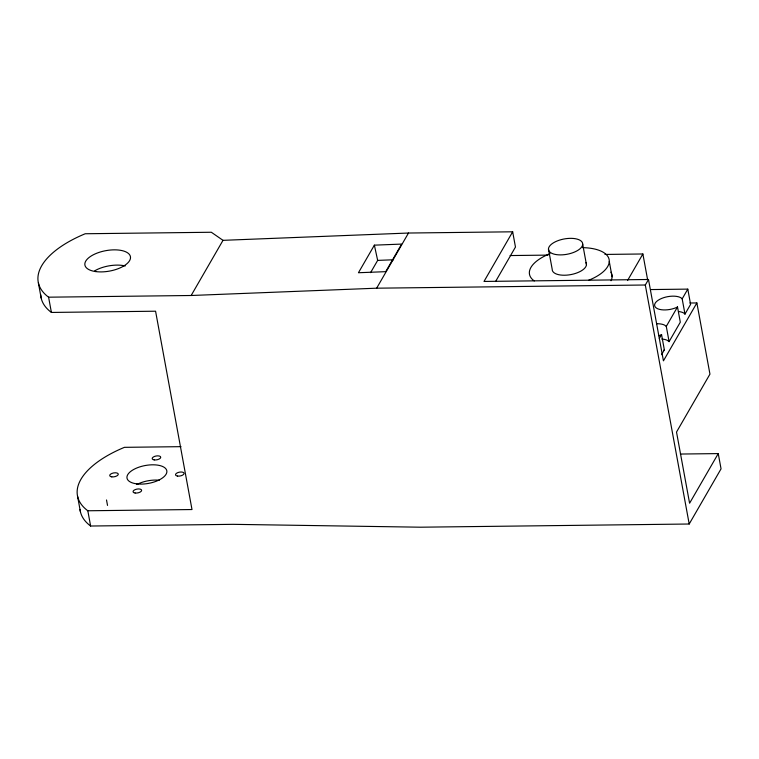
<?xml version="1.0" encoding="UTF-8"?>
<svg xmlns="http://www.w3.org/2000/svg" width="759" height="759" viewBox="0 0 759 759"><rect width="100%" height="100%" fill="white"/><g stroke="black" fill="none" stroke-linecap="round" stroke-linejoin="round"><path stroke-width="1.14" d="M680.377 454.043L718.251 453.597L721.05 468.853L689.2 524.014L420.533 527.201L233.184 524.336L90.625 526.025L87.816 510.769L191.999 509.536L155.576 311.209L51.403 312.442L48.595 297.186L191.154 295.498L223.004 240.337L408.494 233.032L512.667 231.799L515.465 247.054L495.58 281.504M374.377 245.157L358.447 272.737L385.714 271.665L401.644 244.085L374.377 245.157L377.659 260.394L370.582 272.652M191.154 295.498L376.644 288.192L408.494 233.032M512.667 231.799L484.005 281.447L648.499 279.492L663.432 360.857L696.876 302.936L689.903 303.012M627.541 280.536L642.882 253.98L604.942 254.436M689.2 524.014L645.311 285.004L648.499 279.492M659.315 338.457L661.554 334.577L664.353 349.833L661.554 354.681M669.087 341.635L666.288 326.379L677.502 306.949L680.301 322.205L669.087 341.635L667.484 340.43A14.459 6.489 -10.4 0 0 661.857 339.045M687.796 289.122L690.595 304.378L684.979 314.112L682.18 298.856L687.796 289.122L650.577 289.568M718.251 453.597L689.589 503.236L676.516 432.051L709.95 374.13L696.876 302.936M661.554 334.577L661.061 334.852A14.459 6.489 -10.4 0 1 658.897 335.734M663.869 350.108L664.353 349.833M677.502 306.949L676.165 307.632A14.459 6.489 -10.4 0 1 656.601 308.192A14.459 6.489 -10.4 0 1 661.573 298.458A14.459 6.489 -10.4 0 1 681.136 297.898L682.18 298.856M377.659 260.394L393.56 259.768M510.105 255.555L548.036 255.109M376.644 288.192L645.311 285.004M181.022 446.662L124.448 447.336A96.469 43.291 -10.4 0 0 87.816 510.769M223.004 240.337L211.334 232.254L85.226 233.753A96.469 43.291 -10.4 0 0 48.595 297.186M666.288 326.379L664.685 325.175A14.459 6.489 -10.4 0 0 656.715 323.732M684.979 314.112L683.935 313.144A14.459 6.489 -10.4 0 0 678.65 311.541M642.882 253.98L647.522 279.246M609.278 261.523L612.086 276.779M582.713 244.284A17.353 7.789 -10.4 0 1 556.717 254.663A17.353 7.789 -10.4 0 1 557.334 240.907A17.353 7.789 -10.4 0 1 582.713 244.284L586.451 264.625M548.463 248.943L552.201 269.284A17.353 7.789 -10.4 0 0 571.204 274.53A17.353 7.789 -10.4 0 0 585.957 262.652M106.516 499.972L107.522 505.418M38.367 282.775L41.166 298.031M77.589 496.358L80.388 511.613M90.625 526.025A96.469 43.291 -10.4 0 1 80.037 509.441M51.403 312.442A96.469 43.291 -10.4 0 1 40.73 294.758M136.924 484.498A20.246 9.089 -10.4 0 1 159.248 480.238M94.676 270.84A23.14 10.379 -10.4 0 1 125.226 265.954M610.938 272.168A40.502 18.169 -10.4 0 1 611.033 280.754M582.675 247.652A40.502 18.169 -10.4 0 1 609.154 259.663A40.502 18.169 -10.4 0 1 588.576 280.289M534.298 280.934A40.502 18.169 -10.4 0 1 550.066 253.629M136.459 483.825A20.246 9.089 -10.4 0 0 166.876 471.794A20.246 9.089 -10.4 0 0 137.37 467.753A20.246 9.089 -10.4 0 0 136.459 483.825M154.238 459.916A4.336 1.945 -10.4 0 0 160.737 457.326A4.336 1.945 -10.4 0 0 154.39 456.482A4.336 1.945 -10.4 0 0 154.238 459.916M111.782 476.861A4.336 1.945 -10.4 0 0 118.281 474.271A4.336 1.945 -10.4 0 0 111.943 473.417A4.336 1.945 -10.4 0 0 111.782 476.861M135.13 493.018A4.336 1.945 -10.4 0 0 141.629 490.428A4.336 1.945 -10.4 0 0 135.282 489.574A4.336 1.945 -10.4 0 0 135.13 493.018M177.578 476.083A4.336 1.945 -10.4 0 0 184.076 473.483A4.336 1.945 -10.4 0 0 177.739 472.639A4.336 1.945 -10.4 0 0 177.578 476.083M95.852 271.599A23.14 10.379 -10.4 0 0 130.51 257.766A23.14 10.379 -10.4 0 0 96.678 253.259A23.14 10.379 -10.4 0 0 95.852 271.599"/></g></svg>
